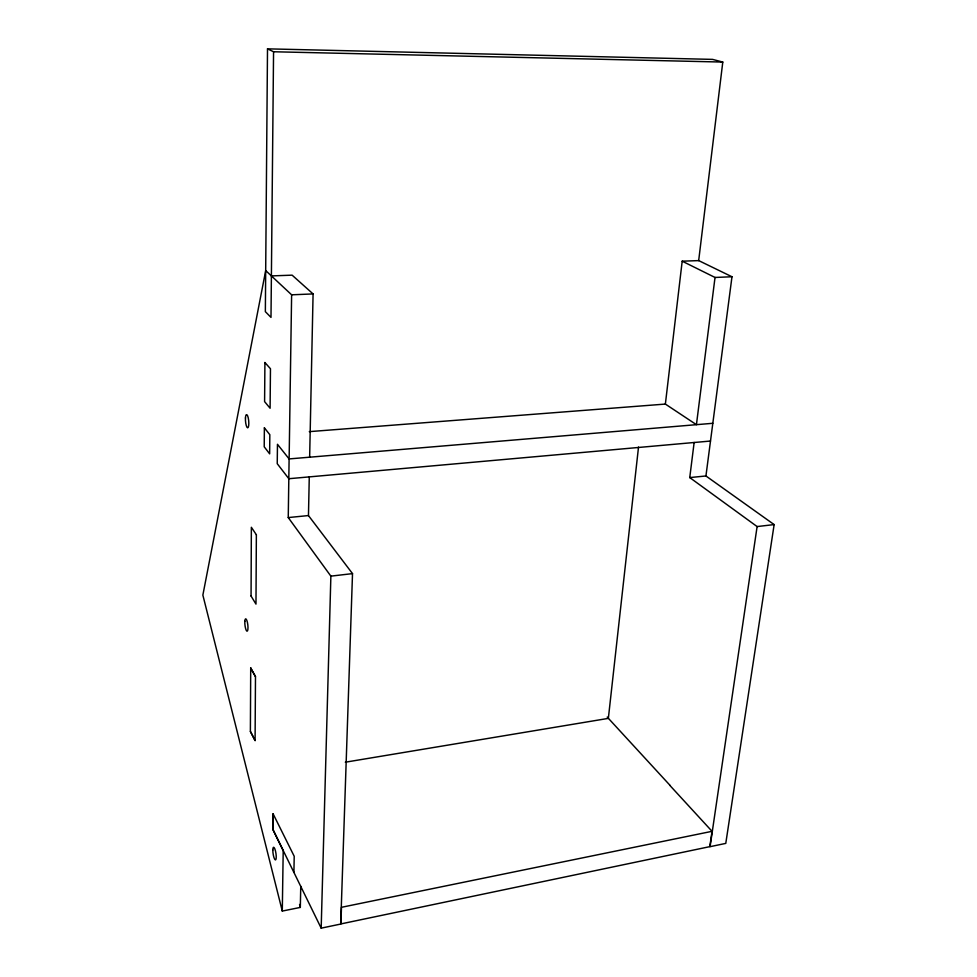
<?xml version="1.0" encoding="UTF-8"?>
<svg xmlns="http://www.w3.org/2000/svg" width="977" height="977" viewBox="0 0 977 977"><rect width="100%" height="100%" fill="white"/><g stroke="black" fill="none" stroke-linecap="round" stroke-linejoin="round"><path stroke-width="1.47" d="M250.71 668.024L250.381 731.455L255.082 740.566L255.485 676.646L250.71 668.024L255.485 676.646M251.065 596.007L251.358 527.287L256.401 534.81M256.365 534.81L255.974 604.104L251.028 595.994M267.503 48.85L265.353 311.651L270.995 317.391L273.56 51.757L267.503 48.85L712.587 59.389L722.785 62.064L698.677 260.59L731.981 276.76L705.931 475.97L774.138 524.588L725.777 843.395L710.071 846.68L757.114 526.566L689.75 477.582L694.146 442.471M293.906 872.412L294.211 856.292L273.084 813.792L272.901 829.473L283.208 850.576L282.292 911.065L300.318 907.413L300.757 886.31M273.084 813.792L272.901 829.461L321.177 928.15L340.717 924.059L352.514 573.621L308.463 515.563L309.269 476.898M321.177 928.15L330.873 576.137L288.252 517.566L289.107 458.921L712.807 423.297M265.671 270.556L291.622 294.81L289.131 458.958L277.468 444.291L277.236 463.684L288.838 478.718L710.499 441.042M271.398 275.905L292.123 275.16L313.08 293.93L309.648 457.199M638.518 447.063L608.353 718.376L345.321 762.207M682.19 261.189L715.03 277.456L696.43 424.677L665.374 404.075L682.19 261.189L698.702 260.603M712.05 831.317L709.803 846.644L340.912 923.912L341.474 907.303L712.05 831.317L669.746 785.288M265.695 270.592L202.862 595.103L282.292 911.065M330.873 576.137L352.514 573.621M757.114 526.566L774.138 524.588M288.252 517.566L308.463 515.563M689.75 477.582L705.931 475.97M309.294 431.639L665.386 404.075M291.622 294.81L313.08 293.93M715.03 277.456L731.981 276.76M273.56 51.757L722.785 62.064M607.218 717.057L669.929 785.252M250.405 731.455L255.119 740.566M299.56 904.458L300.318 907.413M264.376 427.828L264.217 446.807L269.652 453.853L269.823 434.68L264.376 427.828M264.914 362.516L264.596 401.62L270.092 408.239L270.47 368.756L264.914 362.516M245.447 417.961A6.644 1.612 85 0 0 247.682 427.816A6.644 1.612 85 0 0 248.231 417.802A6.644 1.612 85 0 0 245.447 417.961M244.824 621.323A6.265 1.441 83.3 0 0 246.937 631.191A6.265 1.441 83.3 0 0 247.437 622.496A6.265 1.441 83.3 0 0 244.824 621.323M272.815 850.014A6.424 1.441 81.4 0 0 275.331 859.919A6.424 1.441 81.4 0 0 275.441 850.82A6.424 1.441 81.4 0 0 272.815 850.014"/></g></svg>
